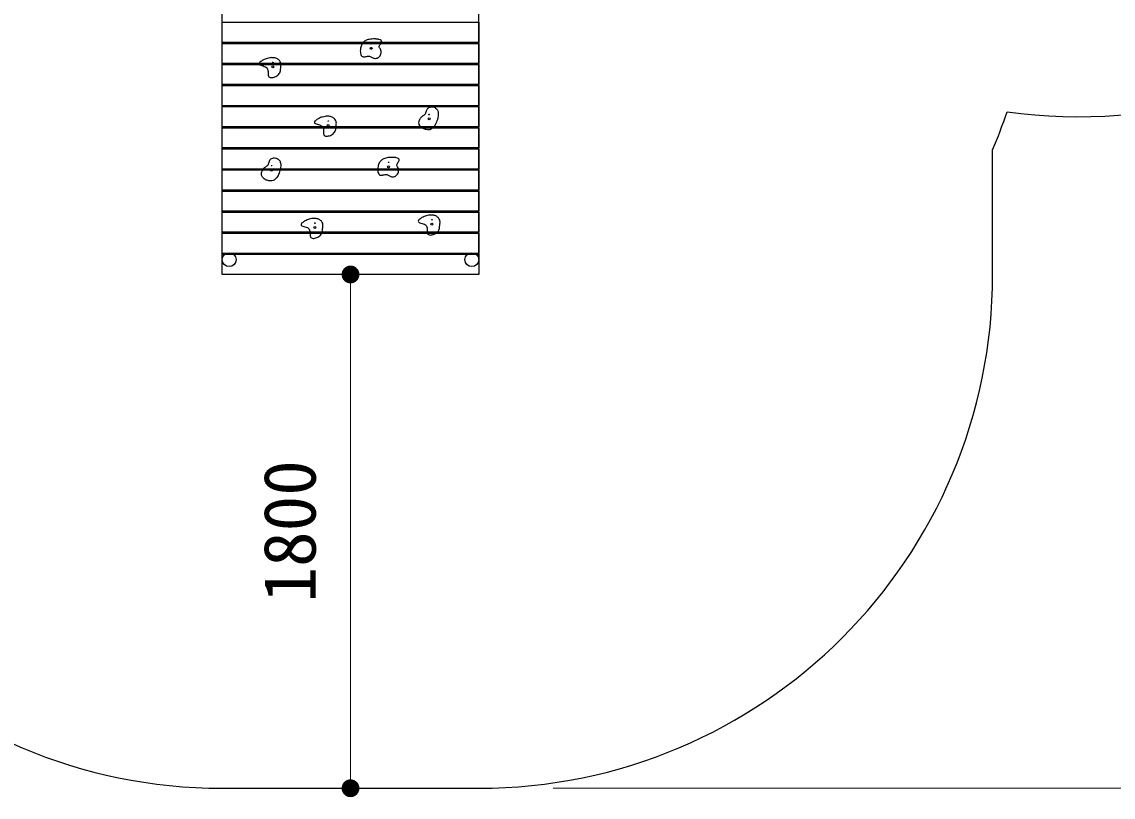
# Model space of a CAD drawing. Units: millimetres on the paper, enlarged 50 times, with parts at other scales. Extents: x 750 to 20250, y 750 to 14100.
# Drawn here: x 16914 to 18826, y 3093 to 4451 of the extents above; entities that cross this region are included whole.
import ezdxf
from ezdxf.enums import TextEntityAlignment as Align

# ---------------------------------------------------------------- set-up
doc = ezdxf.new("R2010")
doc.units = ezdxf.units.MM
doc.header["$LTSCALE"] = 50
doc.layers.add('D-STR-1', color=1, linetype='Continuous', lineweight=25)
doc.layers.add('D-STR-DIM', color=7, linetype='Continuous', lineweight=13)
doc.styles.add('ＭＳ ゴシック', font='')
doc.styles.get('ＭＳ ゴシック').set_extended_font_data('MS Gothic')

# ---------------------------------------------------------------- blocks, each defined once
blk = doc.blocks.new('filled_dot')
at = {"color": 0, "linetype": 'Continuous', "lineweight": -2, "const_width": 1.25}
blk.add_lwpolyline([(-0.625, 0, 1), (0.625, 0, 1)], format="xyb", close=True, dxfattribs=at)

msp = doc.modelspace()

# ---------------------------------------------------------------- linework, layer by layer
at = {"layer": 'D-STR-1'}
for p, q in [((17265.27, 4034.21), (17265.27, 4568.71)), ((17714.57, 4034.21), (17714.57, 4568.71)), ((18614.92, 4008.24), (18614.92, 4226.32)), ((17264.92, 3108.24), (17714.92, 3108.24))]:
    msp.add_line(p, q, dxfattribs=at)
for points in [[(17714.92, 4450.01), (17714.92, 4414.65), (17264.92, 4414.65), (17264.92, 4450.01)], [(17714.92, 4413.06), (17714.92, 4377.71), (17264.92, 4377.71), (17264.92, 4413.06)], [(17714.92, 4376.12), (17714.92, 4340.76), (17264.92, 4340.76), (17264.92, 4376.12)], [(17714.92, 4339.17), (17714.92, 4303.82), (17264.92, 4303.82), (17264.92, 4339.17)], [(17714.92, 4302.22), (17714.92, 4266.87), (17264.92, 4266.87), (17264.92, 4302.22)], [(17714.92, 4265.28), (17714.92, 4229.92), (17264.92, 4229.92), (17264.92, 4265.28)], [(17714.92, 4228.33), (17714.92, 4192.98), (17264.92, 4192.98), (17264.92, 4228.33)], [(17714.92, 4191.39), (17714.92, 4156.03), (17264.92, 4156.03), (17264.92, 4191.39)], [(17714.92, 4154.44), (17714.92, 4119.08), (17264.92, 4119.08), (17264.92, 4154.44)], [(17714.92, 4117.49), (17714.92, 4082.14), (17264.92, 4082.14), (17264.92, 4117.49)], [(17714.92, 4080.55), (17714.92, 4045.19), (17264.92, 4045.19), (17264.92, 4080.55)], [(17714.92, 4043.6), (17714.92, 4008.24), (17264.92, 4008.24), (17264.92, 4043.6)]]:
    msp.add_lwpolyline(points, close=True, dxfattribs=at)
for centre, radius in [((17525.86, 4404.34), 1.71), ((17525.86, 4412.14), 0.487), ((17353.92, 4379.7), 0.487), ((17353.92, 4371.9), 1.71), ((17627.6, 4288.44), 0.487), ((17450.94, 4269.34), 1.71), ((17450.94, 4277.14), 0.487), ((17627.6, 4280.64), 1.71), ((17351.65, 4191.04), 1.71), ((17351.65, 4198.84), 0.487), ((17556.52, 4196.91), 1.71), ((17556.52, 4204.71), 0.487), ((17427.45, 4090.34), 1.71), ((17427.45, 4098.14), 0.487), ((17632.59, 4096.21), 1.71), ((17632.59, 4104.01), 0.487), ((17277.42, 4034.21), 12.15), ((17702.42, 4034.21), 12.15)]:
    msp.add_circle(centre, radius, dxfattribs=at)
for centre, radius, start, end in [((18764.92, 5196.71), 912.15, 262.13245, 0), ((17764.92, 4584.21), 922.27, 337.16614, 341.60335), ((17264.92, 4008.24), 900, 180, 270), ((17714.92, 4008.24), 900, 270, 0)]:
    msp.add_arc(centre, radius, start, end, dxfattribs=at)
for points, knots in [([(17540.73, 4405.49), (17541.16, 4405), (17542.22, 4403.35), (17542.49, 4402.76), (17542.77, 4402.14), (17543.34, 4400.2), (17543.44, 4399.53), (17543.55, 4398.86), (17543.59, 4396.8), (17543.5, 4396.13), (17543.4, 4395.45), (17542.82, 4393.47), (17542.53, 4392.85), (17542.25, 4392.27), (17541.13, 4390.67), (17540.69, 4390.19), (17540.25, 4389.71), (17538.73, 4388.47), (17538.18, 4388.13), (17537.65, 4387.8), (17535.92, 4387.03), (17535.31, 4386.88), (17534.74, 4386.74), (17532.98, 4386.61), (17532.39, 4386.67), (17531.91, 4386.71), (17530.51, 4387.18), (17530.05, 4387.37), (17529.58, 4387.56), (17528.24, 4388.3), (17527.79, 4388.53), (17527.33, 4388.77), (17525.97, 4389.53), (17525.5, 4389.73), (17525.03, 4389.93), (17523.57, 4390.45), (17523.07, 4390.52), (17522.43, 4390.62), (17520.5, 4390.6), (17519.86, 4390.55), (17519.19, 4390.5), (17517.23, 4390.11), (17516.57, 4390.01), (17515.95, 4389.92), (17514.1, 4389.58), (17513.48, 4389.57), (17512.95, 4389.56), (17511.34, 4389.66), (17510.87, 4389.9), (17510.31, 4390.18), (17508.92, 4391.51), (17508.6, 4392.04), (17508.2, 4392.7), (17507.52, 4394.93), (17507.37, 4395.69), (17507.21, 4396.57), (17507.05, 4399.25), (17507.07, 4400.14), (17507.08, 4401.06), (17507.39, 4403.79), (17507.55, 4404.69), (17507.67, 4405.37), (17508.22, 4407.38), (17508.44, 4408.04), (17508.65, 4408.64), (17509.43, 4410.41), (17509.73, 4410.98), (17510.01, 4411.51), (17511, 4413.03), (17511.36, 4413.51), (17511.71, 4413.96), (17512.86, 4415.24), (17513.29, 4415.63), (17513.79, 4416.07), (17515.39, 4417.29), (17515.96, 4417.64), (17516.56, 4417.99), (17518.46, 4418.87), (17519.11, 4419.11), (17519.84, 4419.37), (17522.09, 4419.95), (17522.84, 4420.09), (17523.72, 4420.26), (17526.39, 4420.59), (17527.28, 4420.65), (17528.53, 4420.72), (17532.27, 4420.82), (17533.52, 4420.76), (17534.71, 4420.71), (17538.3, 4420.36), (17539.47, 4420.08), (17540.35, 4419.88), (17542.99, 4418.98), (17543.66, 4418.36), (17544.12, 4417.94), (17544.64, 4415.98), (17544.59, 4415.36), (17544.55, 4414.81), (17543.56, 4413.42), (17543.27, 4412.96), (17542.93, 4412.42), (17541.76, 4410.88), (17541.44, 4410.33), (17541.15, 4409.83), (17540.42, 4408.28), (17540.22, 4407.74), (17540.06, 4407.31), (17540.43, 4405.84), (17540.73, 4405.49)], [0, 0, 0, 0, 1, 1, 1, 2, 2, 2, 3, 3, 3, 4, 4, 4, 5, 5, 5, 6, 6, 6, 7, 7, 7, 8, 8, 8, 9, 9, 9, 10, 10, 10, 11, 11, 11, 12, 12, 12, 13, 13, 13, 14, 14, 14, 15, 15, 15, 16, 16, 16, 17, 17, 17, 18, 18, 18, 19, 19, 19, 20, 20, 20, 21, 21, 21, 22, 22, 22, 23, 23, 23, 24, 24, 24, 25, 25, 25, 26, 26, 26, 27, 27, 27, 28, 28, 28, 29, 29, 29, 30, 30, 30, 31, 31, 31, 32, 32, 32, 33, 33, 33, 34, 34, 34, 35, 35, 35, 36, 36, 36, 36]), ([(17367.3, 4366.72), (17367.28, 4366.03), (17366.92, 4363.97), (17366.7, 4363.31), (17366.48, 4362.64), (17365.51, 4360.75), (17365.1, 4360.17), (17364.68, 4359.56), (17363.17, 4357.91), (17362.6, 4357.43), (17362, 4356.91), (17360, 4355.58), (17359.3, 4355.21), (17358.64, 4354.86), (17356.57, 4354.02), (17355.86, 4353.8), (17355.18, 4353.59), (17353.06, 4353.14), (17352.35, 4353.08), (17351.73, 4353.02), (17349.83, 4353.07), (17349.23, 4353.22), (17348.73, 4353.34), (17347.3, 4354.01), (17346.97, 4354.41), (17346.56, 4354.91), (17345.89, 4356.78), (17345.76, 4357.41), (17345.6, 4358.21), (17345.6, 4360.67), (17345.56, 4361.48), (17345.51, 4362.34), (17345.47, 4364.92), (17345.3, 4365.77), (17345.14, 4366.54), (17344.4, 4368.81), (17343.93, 4369.44), (17343.46, 4370.09), (17341.47, 4371.52), (17340.77, 4371.9), (17339.99, 4372.33), (17337.46, 4373.17), (17336.62, 4373.46), (17335.84, 4373.72), (17333.43, 4374.34), (17332.66, 4374.64), (17332.12, 4374.86), (17330.33, 4375.48), (17330.07, 4376), (17329.79, 4376.56), (17330.07, 4378.61), (17330.43, 4379.11), (17331.12, 4380.07), (17333.98, 4382.23), (17334.99, 4382.83), (17336.33, 4383.64), (17340.6, 4385.63), (17342.08, 4386.13), (17343.63, 4386.66), (17348.41, 4387.79), (17350.03, 4387.98), (17351.29, 4388.12), (17355.12, 4387.99), (17356.37, 4387.78), (17357.48, 4387.59), (17360.71, 4386.54), (17361.71, 4386.02), (17362.59, 4385.56), (17365, 4383.72), (17365.64, 4382.97), (17366.24, 4382.26), (17367.47, 4379.75), (17367.78, 4378.88), (17367.97, 4378.34), (17368.08, 4376.58), (17368.09, 4376), (17368.1, 4375.39), (17367.96, 4373.56), (17367.9, 4372.95), (17367.84, 4372.32), (17367.62, 4370.44), (17367.53, 4369.82), (17367.44, 4369.2), (17367.31, 4367.34), (17367.3, 4366.72)], [0, 0, 0, 0, 1, 1, 1, 2, 2, 2, 3, 3, 3, 4, 4, 4, 5, 5, 5, 6, 6, 6, 7, 7, 7, 8, 8, 8, 9, 9, 9, 10, 10, 10, 11, 11, 11, 12, 12, 12, 13, 13, 13, 14, 14, 14, 15, 15, 15, 16, 16, 16, 17, 17, 17, 18, 18, 18, 19, 19, 19, 20, 20, 20, 21, 21, 21, 22, 22, 22, 23, 23, 23, 24, 24, 24, 25, 25, 25, 26, 26, 26, 27, 27, 27, 28, 28, 28, 28]), ([(17464.32, 4264.17), (17464.3, 4263.48), (17463.94, 4261.42), (17463.72, 4260.76), (17463.5, 4260.09), (17462.53, 4258.2), (17462.12, 4257.62), (17461.7, 4257.01), (17460.19, 4255.36), (17459.62, 4254.88), (17459.02, 4254.36), (17457.02, 4253.03), (17456.32, 4252.65), (17455.66, 4252.3), (17453.59, 4251.47), (17452.88, 4251.25), (17452.2, 4251.04), (17450.08, 4250.59), (17449.37, 4250.53), (17448.75, 4250.47), (17446.86, 4250.52), (17446.25, 4250.67), (17445.75, 4250.79), (17444.32, 4251.46), (17443.99, 4251.86), (17443.58, 4252.35), (17442.91, 4254.23), (17442.78, 4254.86), (17442.62, 4255.66), (17442.62, 4258.11), (17442.58, 4258.93), (17442.53, 4259.78), (17442.49, 4262.37), (17442.32, 4263.21), (17442.16, 4263.98), (17441.42, 4266.26), (17440.95, 4266.89), (17440.48, 4267.54), (17438.49, 4268.97), (17437.79, 4269.35), (17437.02, 4269.78), (17434.48, 4270.62), (17433.64, 4270.9), (17432.86, 4271.17), (17430.45, 4271.79), (17429.68, 4272.09), (17429.14, 4272.3), (17427.35, 4272.93), (17427.09, 4273.45), (17426.81, 4274.01), (17427.09, 4276.05), (17427.45, 4276.56), (17428.14, 4277.52), (17431.01, 4279.67), (17432.01, 4280.28), (17433.35, 4281.09), (17437.62, 4283.07), (17439.1, 4283.58), (17440.65, 4284.11), (17445.43, 4285.24), (17447.05, 4285.43), (17448.31, 4285.57), (17452.14, 4285.43), (17453.39, 4285.22), (17454.5, 4285.04), (17457.73, 4283.98), (17458.73, 4283.47), (17459.61, 4283.01), (17462.02, 4281.17), (17462.67, 4280.41), (17463.26, 4279.71), (17464.49, 4277.2), (17464.8, 4276.33), (17464.99, 4275.78), (17465.1, 4274.03), (17465.11, 4273.45), (17465.12, 4272.84), (17464.98, 4271), (17464.92, 4270.39), (17464.87, 4269.77), (17464.64, 4267.89), (17464.55, 4267.27), (17464.46, 4266.65), (17464.33, 4264.79), (17464.32, 4264.17)], [0, 0, 0, 0, 1, 1, 1, 2, 2, 2, 3, 3, 3, 4, 4, 4, 5, 5, 5, 6, 6, 6, 7, 7, 7, 8, 8, 8, 9, 9, 9, 10, 10, 10, 11, 11, 11, 12, 12, 12, 13, 13, 13, 14, 14, 14, 15, 15, 15, 16, 16, 16, 17, 17, 17, 18, 18, 18, 19, 19, 19, 20, 20, 20, 21, 21, 21, 22, 22, 22, 23, 23, 23, 24, 24, 24, 25, 25, 25, 26, 26, 26, 27, 27, 27, 28, 28, 28, 28]), ([(17619.3, 4287.91), (17618.41, 4287.49), (17615.94, 4285.83), (17615.22, 4285.17), (17614.45, 4284.46), (17612.46, 4282.01), (17611.92, 4281.11), (17611.4, 4280.23), (17610.19, 4277.4), (17609.98, 4276.4), (17609.79, 4275.48), (17609.71, 4272.6), (17609.96, 4271.69), (17610.23, 4270.69), (17611.84, 4267.95), (17612.54, 4267.18), (17613.3, 4266.34), (17616.11, 4264.34), (17617.12, 4263.82), (17618.16, 4263.28), (17621.51, 4262.14), (17622.67, 4261.93), (17623.75, 4261.74), (17627.07, 4261.7), (17628.16, 4261.86), (17628.96, 4261.97), (17631.25, 4262.87), (17631.95, 4263.28), (17632.66, 4263.69), (17634.55, 4265.28), (17635.12, 4265.87), (17635.73, 4266.52), (17637.29, 4268.66), (17637.76, 4269.41), (17638.27, 4270.22), (17639.6, 4272.77), (17639.96, 4273.66), (17640.58, 4275.18), (17642.26, 4279.84), (17642.65, 4281.44), (17643.01, 4282.99), (17643.72, 4287.74), (17643.69, 4289.33), (17643.66, 4290.71), (17643, 4294.89), (17642.38, 4296.13), (17641.81, 4297.26), (17639.01, 4299.95), (17637.99, 4300.7), (17637.44, 4301.1), (17635.41, 4301.62), (17634.74, 4301.74), (17634.03, 4301.87), (17631.87, 4301.98), (17631.16, 4301.91), (17630.47, 4301.85), (17628.43, 4301.39), (17627.8, 4301.11), (17627.22, 4300.84), (17625.62, 4299.71), (17625.21, 4299.22), (17624.78, 4298.73), (17623.94, 4296.93), (17623.69, 4296.32), (17623.43, 4295.68), (17622.93, 4293.64), (17622.7, 4292.99), (17622.49, 4292.37), (17621.76, 4290.54), (17621.49, 4289.94), (17621.24, 4289.4), (17619.84, 4288.17), (17619.3, 4287.91)], [0, 0, 0, 0, 1, 1, 1, 2, 2, 2, 3, 3, 3, 4, 4, 4, 5, 5, 5, 6, 6, 6, 7, 7, 7, 8, 8, 8, 9, 9, 9, 10, 10, 10, 11, 11, 11, 12, 12, 12, 13, 13, 13, 14, 14, 14, 15, 15, 15, 16, 16, 16, 17, 17, 17, 18, 18, 18, 19, 19, 19, 20, 20, 20, 21, 21, 21, 22, 22, 22, 23, 23, 23, 24, 24, 24, 24]), ([(17343.36, 4198.31), (17342.47, 4197.9), (17340, 4196.23), (17339.27, 4195.57), (17338.51, 4194.86), (17336.52, 4192.41), (17335.98, 4191.51), (17335.46, 4190.64), (17334.25, 4187.8), (17334.04, 4186.8), (17333.84, 4185.88), (17333.76, 4183), (17334.01, 4182.09), (17334.29, 4181.09), (17335.89, 4178.35), (17336.59, 4177.59), (17337.36, 4176.74), (17340.16, 4174.74), (17341.17, 4174.22), (17342.21, 4173.68), (17345.57, 4172.54), (17346.72, 4172.33), (17347.8, 4172.14), (17351.12, 4172.1), (17352.21, 4172.26), (17353.01, 4172.37), (17355.3, 4173.28), (17356, 4173.68), (17356.71, 4174.09), (17358.61, 4175.68), (17359.17, 4176.28), (17359.78, 4176.92), (17361.35, 4179.06), (17361.82, 4179.81), (17362.32, 4180.62), (17363.66, 4183.17), (17364.02, 4184.06), (17364.64, 4185.58), (17366.32, 4190.24), (17366.7, 4191.84), (17367.07, 4193.39), (17367.77, 4198.14), (17367.74, 4199.73), (17367.72, 4201.11), (17367.05, 4205.29), (17366.43, 4206.53), (17365.86, 4207.67), (17363.07, 4210.35), (17362.05, 4211.1), (17361.5, 4211.5), (17359.46, 4212.02), (17358.79, 4212.14), (17358.08, 4212.27), (17355.93, 4212.38), (17355.21, 4212.31), (17354.53, 4212.25), (17352.49, 4211.79), (17351.86, 4211.51), (17351.27, 4211.24), (17349.68, 4210.11), (17349.26, 4209.62), (17348.83, 4209.13), (17347.99, 4207.33), (17347.75, 4206.72), (17347.49, 4206.08), (17346.99, 4204.04), (17346.76, 4203.39), (17346.54, 4202.77), (17345.82, 4200.94), (17345.54, 4200.34), (17345.3, 4199.8), (17343.9, 4198.57), (17343.36, 4198.31)], [0, 0, 0, 0, 1, 1, 1, 2, 2, 2, 3, 3, 3, 4, 4, 4, 5, 5, 5, 6, 6, 6, 7, 7, 7, 8, 8, 8, 9, 9, 9, 10, 10, 10, 11, 11, 11, 12, 12, 12, 13, 13, 13, 14, 14, 14, 15, 15, 15, 16, 16, 16, 17, 17, 17, 18, 18, 18, 19, 19, 19, 20, 20, 20, 21, 21, 21, 22, 22, 22, 23, 23, 23, 24, 24, 24, 24]), ([(17571.39, 4198.06), (17571.81, 4197.57), (17572.87, 4195.92), (17573.14, 4195.33), (17573.42, 4194.71), (17574, 4192.77), (17574.1, 4192.1), (17574.2, 4191.43), (17574.24, 4189.37), (17574.15, 4188.7), (17574.06, 4188.02), (17573.47, 4186.04), (17573.18, 4185.42), (17572.91, 4184.84), (17571.78, 4183.24), (17571.34, 4182.76), (17570.9, 4182.28), (17569.39, 4181.04), (17568.83, 4180.7), (17568.3, 4180.37), (17566.57, 4179.6), (17565.97, 4179.45), (17565.4, 4179.31), (17563.63, 4179.18), (17563.05, 4179.24), (17562.56, 4179.28), (17561.16, 4179.75), (17560.71, 4179.94), (17560.24, 4180.13), (17558.9, 4180.87), (17558.44, 4181.1), (17557.99, 4181.34), (17556.63, 4182.1), (17556.15, 4182.3), (17555.68, 4182.5), (17554.23, 4183.02), (17553.72, 4183.09), (17553.08, 4183.18), (17551.15, 4183.17), (17550.51, 4183.12), (17549.85, 4183.07), (17547.88, 4182.68), (17547.22, 4182.58), (17546.61, 4182.48), (17544.76, 4182.15), (17544.13, 4182.14), (17543.61, 4182.13), (17541.99, 4182.23), (17541.52, 4182.46), (17540.96, 4182.75), (17539.58, 4184.08), (17539.25, 4184.61), (17538.86, 4185.27), (17538.17, 4187.5), (17538.03, 4188.26), (17537.86, 4189.14), (17537.7, 4191.82), (17537.72, 4192.71), (17537.74, 4193.63), (17538.04, 4196.36), (17538.2, 4197.26), (17538.32, 4197.94), (17538.87, 4199.95), (17539.1, 4200.6), (17539.31, 4201.21), (17540.08, 4202.98), (17540.38, 4203.54), (17540.67, 4204.08), (17541.65, 4205.6), (17542.02, 4206.08), (17542.36, 4206.53), (17543.52, 4207.81), (17543.94, 4208.19), (17544.44, 4208.64), (17546.04, 4209.86), (17546.62, 4210.21), (17547.21, 4210.56), (17549.11, 4211.44), (17549.76, 4211.68), (17550.49, 4211.94), (17552.74, 4212.52), (17553.5, 4212.66), (17554.38, 4212.83), (17557.04, 4213.16), (17557.93, 4213.21), (17559.18, 4213.29), (17562.92, 4213.39), (17564.17, 4213.33), (17565.37, 4213.28), (17568.96, 4212.93), (17570.13, 4212.65), (17571.01, 4212.45), (17573.65, 4211.55), (17574.31, 4210.93), (17574.78, 4210.51), (17575.29, 4208.55), (17575.25, 4207.93), (17575.21, 4207.38), (17574.21, 4205.99), (17573.92, 4205.53), (17573.58, 4204.99), (17572.41, 4203.45), (17572.09, 4202.89), (17571.8, 4202.4), (17571.07, 4200.85), (17570.87, 4200.31), (17570.72, 4199.88), (17571.09, 4198.41), (17571.39, 4198.06)], [0, 0, 0, 0, 1, 1, 1, 2, 2, 2, 3, 3, 3, 4, 4, 4, 5, 5, 5, 6, 6, 6, 7, 7, 7, 8, 8, 8, 9, 9, 9, 10, 10, 10, 11, 11, 11, 12, 12, 12, 13, 13, 13, 14, 14, 14, 15, 15, 15, 16, 16, 16, 17, 17, 17, 18, 18, 18, 19, 19, 19, 20, 20, 20, 21, 21, 21, 22, 22, 22, 23, 23, 23, 24, 24, 24, 25, 25, 25, 26, 26, 26, 27, 27, 27, 28, 28, 28, 29, 29, 29, 30, 30, 30, 31, 31, 31, 32, 32, 32, 33, 33, 33, 34, 34, 34, 35, 35, 35, 36, 36, 36, 36]), ([(17645.97, 4091.03), (17645.95, 4090.34), (17645.59, 4088.28), (17645.37, 4087.62), (17645.15, 4086.95), (17644.18, 4085.06), (17643.78, 4084.48), (17643.35, 4083.87), (17641.84, 4082.22), (17641.28, 4081.74), (17640.67, 4081.22), (17638.67, 4079.89), (17637.97, 4079.52), (17637.31, 4079.17), (17635.24, 4078.33), (17634.53, 4078.11), (17633.85, 4077.9), (17631.73, 4077.45), (17631.02, 4077.39), (17630.4, 4077.33), (17628.51, 4077.38), (17627.9, 4077.53), (17627.41, 4077.65), (17625.97, 4078.32), (17625.65, 4078.72), (17625.23, 4079.22), (17624.56, 4081.09), (17624.43, 4081.72), (17624.27, 4082.52), (17624.27, 4084.98), (17624.23, 4085.79), (17624.18, 4086.65), (17624.14, 4089.23), (17623.97, 4090.08), (17623.82, 4090.85), (17623.07, 4093.12), (17622.61, 4093.75), (17622.13, 4094.4), (17620.15, 4095.83), (17619.44, 4096.21), (17618.67, 4096.64), (17616.13, 4097.48), (17615.29, 4097.77), (17614.51, 4098.03), (17612.11, 4098.65), (17611.33, 4098.95), (17610.79, 4099.17), (17609.01, 4099.79), (17608.74, 4100.31), (17608.46, 4100.87), (17608.74, 4102.92), (17609.1, 4103.42), (17609.79, 4104.38), (17612.66, 4106.54), (17613.67, 4107.14), (17615.01, 4107.95), (17619.28, 4109.94), (17620.76, 4110.44), (17622.3, 4110.97), (17627.08, 4112.1), (17628.71, 4112.29), (17629.97, 4112.43), (17633.79, 4112.3), (17635.04, 4112.09), (17636.15, 4111.9), (17639.38, 4110.85), (17640.38, 4110.33), (17641.26, 4109.87), (17643.67, 4108.03), (17644.32, 4107.28), (17644.91, 4106.57), (17646.15, 4104.06), (17646.45, 4103.19), (17646.64, 4102.65), (17646.75, 4100.89), (17646.76, 4100.31), (17646.78, 4099.7), (17646.63, 4097.87), (17646.57, 4097.26), (17646.52, 4096.63), (17646.29, 4094.75), (17646.2, 4094.13), (17646.11, 4093.51), (17645.98, 4091.65), (17645.97, 4091.03)], [0, 0, 0, 0, 1, 1, 1, 2, 2, 2, 3, 3, 3, 4, 4, 4, 5, 5, 5, 6, 6, 6, 7, 7, 7, 8, 8, 8, 9, 9, 9, 10, 10, 10, 11, 11, 11, 12, 12, 12, 13, 13, 13, 14, 14, 14, 15, 15, 15, 16, 16, 16, 17, 17, 17, 18, 18, 18, 19, 19, 19, 20, 20, 20, 21, 21, 21, 22, 22, 22, 23, 23, 23, 24, 24, 24, 25, 25, 25, 26, 26, 26, 27, 27, 27, 28, 28, 28, 28]), ([(17440.83, 4085.17), (17440.81, 4084.48), (17440.45, 4082.41), (17440.23, 4081.76), (17440.01, 4081.09), (17439.04, 4079.19), (17438.63, 4078.62), (17438.21, 4078.01), (17436.7, 4076.35), (17436.13, 4075.87), (17435.53, 4075.35), (17433.53, 4074.03), (17432.83, 4073.65), (17432.17, 4073.3), (17430.1, 4072.46), (17429.39, 4072.24), (17428.71, 4072.03), (17426.59, 4071.58), (17425.88, 4071.52), (17425.26, 4071.47), (17423.36, 4071.51), (17422.76, 4071.66), (17422.26, 4071.79), (17420.83, 4072.46), (17420.5, 4072.85), (17420.09, 4073.35), (17419.42, 4075.22), (17419.29, 4075.86), (17419.13, 4076.66), (17419.13, 4079.11), (17419.09, 4079.92), (17419.04, 4080.78), (17419, 4083.37), (17418.83, 4084.21), (17418.67, 4084.98), (17417.93, 4087.26), (17417.46, 4087.89), (17416.99, 4088.53), (17415, 4089.96), (17414.3, 4090.35), (17413.52, 4090.77), (17410.99, 4091.62), (17410.15, 4091.9), (17409.37, 4092.17), (17406.96, 4092.79), (17406.19, 4093.09), (17405.65, 4093.3), (17403.86, 4093.92), (17403.6, 4094.45), (17403.32, 4095.01), (17403.6, 4097.05), (17403.96, 4097.56), (17404.65, 4098.51), (17407.52, 4100.67), (17408.52, 4101.28), (17409.86, 4102.09), (17414.13, 4104.07), (17415.61, 4104.58), (17417.16, 4105.1), (17421.94, 4106.24), (17423.56, 4106.42), (17424.82, 4106.57), (17428.65, 4106.43), (17429.9, 4106.22), (17431.01, 4106.04), (17434.24, 4104.98), (17435.24, 4104.46), (17436.12, 4104), (17438.53, 4102.17), (17439.18, 4101.41), (17439.77, 4100.71), (17441, 4098.19), (17441.31, 4097.33), (17441.5, 4096.78), (17441.61, 4095.03), (17441.62, 4094.45), (17441.63, 4093.84), (17441.49, 4092), (17441.43, 4091.39), (17441.37, 4090.76), (17441.15, 4088.89), (17441.06, 4088.26), (17440.97, 4087.65), (17440.84, 4085.79), (17440.83, 4085.17)], [0, 0, 0, 0, 1, 1, 1, 2, 2, 2, 3, 3, 3, 4, 4, 4, 5, 5, 5, 6, 6, 6, 7, 7, 7, 8, 8, 8, 9, 9, 9, 10, 10, 10, 11, 11, 11, 12, 12, 12, 13, 13, 13, 14, 14, 14, 15, 15, 15, 16, 16, 16, 17, 17, 17, 18, 18, 18, 19, 19, 19, 20, 20, 20, 21, 21, 21, 22, 22, 22, 23, 23, 23, 24, 24, 24, 25, 25, 25, 26, 26, 26, 27, 27, 27, 28, 28, 28, 28])]:
    msp.add_open_spline(points, degree=3, knots=knots, dxfattribs=at)
at = {"layer": 'D-STR-DIM'}
for p, q in [((17489.92, 4008.24), (17489.92, 3108.24)), ((17844.92, 3108.24), (20071.89, 3108.24))]:
    msp.add_line(p, q, dxfattribs=at)

# ---------------------------------------------------------------- block references
at = {"layer": 'D-STR-DIM', "xscale": 12.5, "yscale": 12.5}
for p, rotation in [((17489.92, 4008.24), 270), ((17489.92, 3108.24), 90)]:
    msp.add_blockref('filled_dot', p, dxfattribs=dict(at, rotation=rotation))

# ---------------------------------------------------------------- texts
at = {"layer": 'D-STR-DIM', "style": 'ＭＳ ゴシック'}
msp.add_text('1800', height=91.64, rotation=90, dxfattribs=at).set_placement((17383.03, 3558.24), align=Align.MIDDLE_CENTER)

doc.saveas('drawing.dxf')
